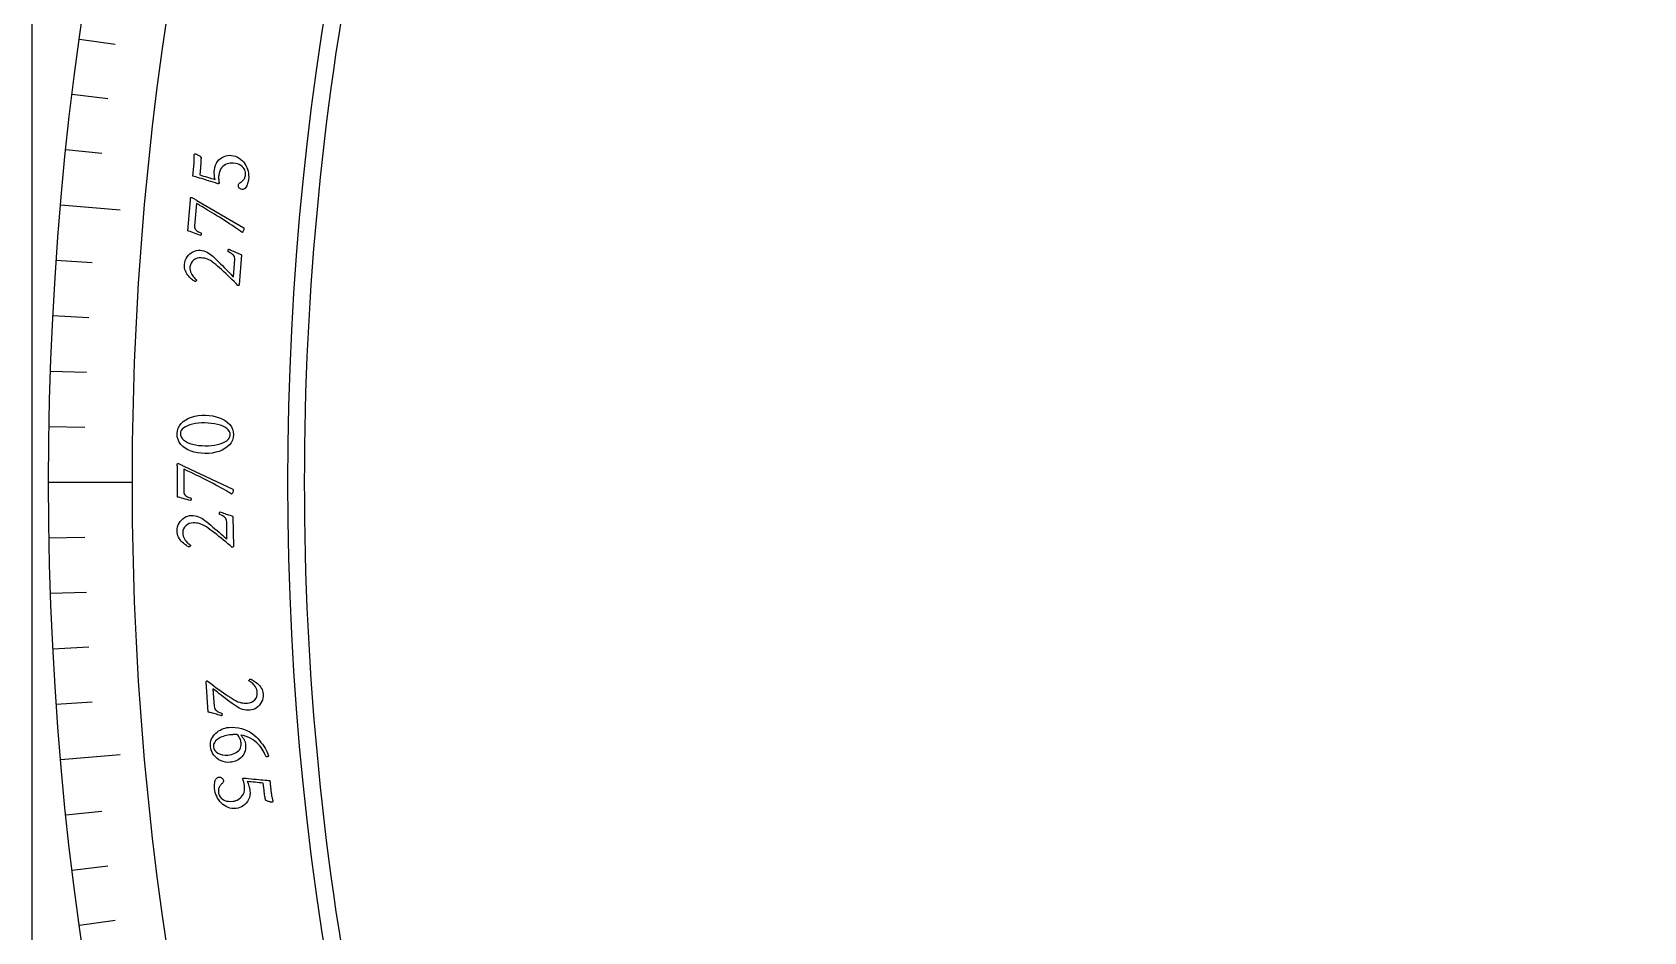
# Model space of a CAD drawing. Header units: millimetres. Extents: x -105 to 105, y -105 to 135.
# Drawn here: x -105 to -52.1, y -14.8 to 14.8 of the extents above; entities that cross this region are included whole.
import ezdxf

# ---------------------------------------------------------------- set-up
doc = ezdxf.new("R2010")
doc.units = ezdxf.units.MM
for name, color, linetype in [('CUT_INNER', 6, 'Continuous'), ('CUT_OUTER', 1, 'Continuous'), ('ENGRAVE', 7, 'Continuous'), ('ENGRAVE_FINE', 8, 'Continuous'), ('TEXT', 5, 'Continuous')]:
    doc.layers.add(name, color=color, linetype=linetype)

msp = doc.modelspace()

# ---------------------------------------------------------------- linework, layer by layer
at = {"layer": 'CUT_INNER'}
msp.add_lwpolyline([(-94.855, 15.2623), (-94.9468, 14.68), (-95.0351, 14.0971), (-95.1198, 13.5137), (-95.201, 12.9298), (-95.2785, 12.3455), (-95.3525, 11.7606), (-95.4228, 11.1753), (-95.4896, 10.5896), (-95.5528, 10.0035), (-95.6124, 9.417), (-95.6684, 8.8302), (-95.7207, 8.243), (-95.7695, 7.6555), (-95.8147, 7.0677), (-95.8562, 6.4797), (-95.8942, 5.8914), (-95.9285, 5.3029), (-95.9593, 4.7142), (-95.9864, 4.1253), (-96.0099, 3.5363), (-96.0298, 2.9471), (-96.0461, 2.3578), (-96.0587, 1.7684), (-96.0678, 1.179), (-96.0732, 0.5895), (-96.075, 0), (-96.0732, -0.5895), (-96.0678, -1.179), (-96.0587, -1.7684), (-96.0461, -2.3578), (-96.0298, -2.9471), (-96.0099, -3.5363), (-95.9864, -4.1253), (-95.9593, -4.7142), (-95.9285, -5.3029), (-95.8942, -5.8914), (-95.8562, -6.4797), (-95.8147, -7.0677), (-95.7695, -7.6555), (-95.7207, -8.243), (-95.6684, -8.8302), (-95.6124, -9.417), (-95.5528, -10.0035), (-95.4896, -10.5896), (-95.4228, -11.1753), (-95.3525, -11.7606), (-95.2785, -12.3455), (-95.201, -12.9298), (-95.1198, -13.5137), (-95.0351, -14.0971), (-94.9468, -14.68), (-94.855, -15.2623)], dxfattribs=at)
at = {"layer": 'CUT_OUTER'}
msp.add_lwpolyline([(105, 28.1347), (105, -28.1347), (76.8653, -76.8653), (28.1347, -105), (-28.1347, -105), (-76.8653, -76.8653), (-105, -28.1347), (-105, 28.1347)], dxfattribs=at)
at = {"layer": 'ENGRAVE'}
for points in [[(-104.067, 9.1047), (-102.111, 8.9336)], [(-104.4645, 0), (-101.7156, 0)], [(-104.067, -9.1047), (-102.111, -8.9336)]]:
    msp.add_lwpolyline(points, dxfattribs=at)
for radius in [104.4645, 101.7156, 96.6105]:
    msp.add_circle((0, 0), radius, dxfattribs=at)
at = {"layer": 'ENGRAVE_FINE'}
for points in [[(-103.4479, 14.5386), (-102.2812, 14.3747)], [(-103.6858, 12.731), (-102.5165, 12.5874)], [(-103.8922, 10.9195), (-102.7206, 10.7964)], [(-104.21, 7.2871), (-103.0348, 7.2049)], [(-104.3213, 5.4672), (-103.1448, 5.4056)], [(-104.4009, 3.6458), (-103.2235, 3.6046)], [(-104.4486, 1.8232), (-103.2707, 1.8026)], [(-104.4486, -1.8232), (-103.2707, -1.8026)], [(-104.4009, -3.6458), (-103.2235, -3.6046)], [(-104.3213, -5.4672), (-103.1448, -5.4056)], [(-104.21, -7.2871), (-103.0348, -7.2049)], [(-103.8922, -10.9195), (-102.7206, -10.7964)], [(-103.6858, -12.731), (-102.5165, -12.5874)], [(-103.4479, -14.5386), (-102.2812, -14.3747)]]:
    msp.add_lwpolyline(points, dxfattribs=at)
at = {"layer": 'TEXT'}
for points in [[(-99.0259, 10.2411), (-99.0126, 10.3226), (-98.9905, 10.3967), (-98.9595, 10.4633), (-98.9196, 10.5224), (-98.8732, 10.5742), (-98.8226, 10.6185), (-98.7677, 10.6555), (-98.7087, 10.6852), (-98.6475, 10.7071), (-98.5863, 10.7208), (-98.525, 10.7263), (-98.4638, 10.7237), (-98.3929, 10.712), (-98.3264, 10.6929), (-98.2642, 10.6663), (-98.2064, 10.6323), (-98.1531, 10.5922), (-98.1047, 10.5476), (-98.0613, 10.4985), (-98.0227, 10.4447), (-97.9892, 10.3874), (-97.9609, 10.3275), (-97.9379, 10.2651), (-97.92, 10.2002), (-97.9075, 10.1339), (-97.9005, 10.0675), (-97.8991, 10.0009), (-97.9031, 9.9342), (-97.9071, 9.905), (-97.9134, 9.8725), (-97.9221, 9.8368), (-97.9331, 9.7978), (-97.9463, 9.7583), (-97.9617, 9.721), (-97.9793, 9.686), (-97.9991, 9.6532), (-98.0056, 9.6472), (-98.0151, 9.6401), (-98.0277, 9.6318), (-98.0434, 9.6223), (-98.0607, 9.6137), (-98.078, 9.6081), (-98.0954, 9.6054), (-98.1129, 9.6056), (-98.1419, 9.6107), (-98.1676, 9.6201), (-98.1898, 9.6338), (-98.2087, 9.6518), (-98.2235, 9.6722), (-98.2334, 9.6936), (-98.2384, 9.7157), (-98.2385, 9.7386), (-98.2329, 9.7659), (-98.222, 9.7896), (-98.2057, 9.8095), (-98.1841, 9.8259), (-98.1604, 9.8405), (-98.1379, 9.8554), (-98.1168, 9.8707), (-98.0968, 9.8862), (-98.0758, 9.9057), (-98.0576, 9.9275), (-98.0424, 9.9515), (-98.03, 9.9779), (-98.0201, 10.0055), (-98.0122, 10.0331), (-98.0063, 10.0607), (-98.0025, 10.0883), (-98.0012, 10.1264), (-98.0052, 10.1653), (-98.0145, 10.205), (-98.029, 10.2453), (-98.0498, 10.2849), (-98.0778, 10.3222), (-98.113, 10.3571), (-98.1555, 10.3896), (-98.2061, 10.4182), (-98.2656, 10.4411), (-98.334, 10.4583), (-98.4113, 10.4698), (-98.4574, 10.4719), (-98.5049, 10.4683), (-98.5539, 10.4592), (-98.6045, 10.4445), (-98.6543, 10.4235), (-98.7012, 10.3952), (-98.7452, 10.3597), (-98.7862, 10.3171), (-98.8219, 10.2662), (-98.8498, 10.2059), (-98.87, 10.1362), (-98.8824, 10.0573), (-98.8841, 10.0317), (-98.8847, 10.0019), (-98.8839, 9.968), (-98.882, 9.9298), (-98.8788, 9.8922), (-98.8745, 9.8601), (-98.8692, 9.8335), (-98.8627, 9.8123), (-98.864, 9.8081), (-98.8668, 9.8042), (-98.8713, 9.8007), (-98.8775, 9.7975), (-98.8844, 9.7949), (-98.8915, 9.7933), (-98.8987, 9.7926), (-98.9059, 9.7929), (-98.9847, 9.817), (-99.0635, 9.8411), (-99.1422, 9.8653), (-99.221, 9.8895), (-99.2984, 9.9133), (-99.3731, 9.9363), (-99.4451, 9.9585), (-99.5144, 9.9799), (-99.5793, 9.9997), (-99.638, 10.0173), (-99.6904, 10.0325), (-99.7366, 10.0455), (-99.6927, 10.4716), (-99.69, 10.5014), (-99.6879, 10.5316), (-99.6865, 10.5623), (-99.6858, 10.5935), (-99.6856, 10.6236), (-99.6859, 10.6511), (-99.6867, 10.676), (-99.6879, 10.6984), (-99.6891, 10.7169), (-99.69, 10.73), (-99.6905, 10.738), (-99.6907, 10.7406), (-99.6857, 10.7473), (-99.6812, 10.7534), (-99.6771, 10.759), (-99.6734, 10.7642), (-99.6696, 10.7683), (-99.6652, 10.7711), (-99.6603, 10.7726), (-99.6548, 10.7726), (-99.6487, 10.7713), (-99.6393, 10.7683), (-99.6266, 10.7637), (-99.6106, 10.7574), (-99.5925, 10.7496), (-99.5736, 10.7407), (-99.554, 10.7305), (-99.5335, 10.7192), (-99.5134, 10.7068), (-99.4949, 10.6937), (-99.4779, 10.6799), (-99.4625, 10.6653), (-99.4629, 10.634), (-99.4636, 10.5997), (-99.4646, 10.5625), (-99.4659, 10.5224), (-99.4679, 10.4789), (-99.471, 10.4319), (-99.4752, 10.3812), (-99.4805, 10.3269), (-99.5053, 10.0848), (-99.4421, 10.0651), (-99.3783, 10.0455), (-99.314, 10.0261), (-99.249, 10.0068), (-99.1847, 9.9876), (-99.1219, 9.9684), (-99.0609, 9.9491), (-99.0015, 9.9299), (-99.0095, 9.9627), (-99.0162, 10), (-99.0215, 10.0418), (-99.0253, 10.0882), (-99.0277, 10.1341), (-99.0286, 10.175), (-99.028, 10.2106), (-99.0259, 10.2411)], [(-99.8189, 9.1271), (-99.8166, 9.1558), (-99.8146, 9.1857), (-99.8132, 9.2168), (-99.8121, 9.249), (-99.8113, 9.2784), (-99.8106, 9.3011), (-99.8099, 9.3171), (-99.8093, 9.3264), (-99.807, 9.334), (-99.8015, 9.3391), (-99.793, 9.3416), (-99.7814, 9.3417), (-99.7655, 9.3385), (-99.7473, 9.3318), (-99.7266, 9.3214), (-99.7034, 9.3075), (-99.6787, 9.2916), (-99.653, 9.2752), (-99.6265, 9.2584), (-99.599, 9.2411), (-98.0602, 8.3446), (-98.0568, 8.3392), (-98.0546, 8.3324), (-98.0536, 8.3243), (-98.0539, 8.3148), (-98.0563, 8.298), (-98.0609, 8.2795), (-98.0677, 8.2594), (-98.0766, 8.2376), (-98.0867, 8.2179), (-98.0967, 8.2041), (-98.1069, 8.1962), (-98.1171, 8.1941), (-98.1725, 8.2363), (-98.2336, 8.2809), (-98.3004, 8.3278), (-98.3728, 8.3771), (-98.4491, 8.428), (-98.5276, 8.4798), (-98.6082, 8.5323), (-98.6909, 8.5856), (-98.7743, 8.6389), (-98.857, 8.691), (-98.9391, 8.742), (-99.0206, 8.792), (-99.0999, 8.8401), (-99.1755, 8.8858), (-99.2474, 8.929), (-99.3157, 8.9697), (-99.3789, 9.0072), (-99.4353, 9.0407), (-99.4852, 9.0704), (-99.5283, 9.0961), (-99.5632, 9.1169), (-99.5881, 9.1317), (-99.603, 9.1406), (-99.608, 9.1436), (-99.6726, 8.4104), (-99.6727, 8.3698), (-99.6658, 8.3338), (-99.6518, 8.3025), (-99.6308, 8.2759), (-99.6024, 8.2519), (-99.5662, 8.2288), (-99.5222, 8.2066), (-99.4704, 8.1853), (-99.463, 8.1813), (-99.458, 8.1738), (-99.4556, 8.1629), (-99.4557, 8.1484), (-99.4565, 8.1434), (-99.4581, 8.1371), (-99.4606, 8.1296), (-99.4639, 8.1208), (-99.4675, 8.1121), (-99.4711, 8.1047), (-99.4745, 8.0986), (-99.4779, 8.0938), (-99.5351, 8.1175), (-99.593, 8.1407), (-99.6514, 8.1634), (-99.7105, 8.1857), (-99.7665, 8.2062), (-99.816, 8.2238), (-99.8589, 8.2384), (-99.8952, 8.2501)], [(-98.5529, 7.6477), (-98.5178, 7.6301), (-98.4802, 7.6119), (-98.4404, 7.5932), (-98.3981, 7.574), (-98.3555, 7.555), (-98.3145, 7.5368), (-98.275, 7.5194), (-98.2372, 7.503), (-98.2031, 7.4883), (-98.1751, 7.4763), (-98.1532, 7.4669), (-98.1373, 7.4602), (-98.2072, 6.4756), (-98.2109, 6.4714), (-98.2155, 6.467), (-98.2211, 6.4625), (-98.2275, 6.4579), (-98.2341, 6.4539), (-98.2401, 6.451), (-98.2455, 6.4495), (-98.2502, 6.4491), (-98.3143, 6.5138), (-98.3799, 6.5793), (-98.4468, 6.6458), (-98.5151, 6.7132), (-98.5839, 6.7803), (-98.6524, 6.8461), (-98.7205, 6.9104), (-98.7884, 6.9733), (-98.8548, 7.0335), (-98.9185, 7.0895), (-98.9796, 7.1413), (-99.038, 7.1889), (-99.0975, 7.2335), (-99.1535, 7.2701), (-99.2061, 7.2984), (-99.2552, 7.3186), (-99.3033, 7.3332), (-99.3527, 7.3447), (-99.4034, 7.3532), (-99.4554, 7.3586), (-99.5261, 7.3582), (-99.5918, 7.346), (-99.6525, 7.3222), (-99.7081, 7.2866), (-99.7551, 7.2416), (-99.7902, 7.1895), (-99.8132, 7.1304), (-99.8242, 7.0643), (-99.825, 7.0082), (-99.8193, 6.9553), (-99.8071, 6.9057), (-99.7884, 6.8594), (-99.7657, 6.8168), (-99.7417, 6.7782), (-99.7163, 6.7436), (-99.6895, 6.713), (-99.6636, 6.6867), (-99.6412, 6.6652), (-99.6221, 6.6483), (-99.6063, 6.6361), (-99.6081, 6.6272), (-99.6123, 6.6183), (-99.6188, 6.6094), (-99.6278, 6.6004), (-99.6373, 6.5926), (-99.6452, 6.5871), (-99.6518, 6.5839), (-99.6569, 6.5831), (-99.672, 6.5905), (-99.6913, 6.6021), (-99.715, 6.6178), (-99.7431, 6.6378), (-99.7735, 6.6618), (-99.8043, 6.6898), (-99.8357, 6.7218), (-99.8675, 6.7577), (-99.8981, 6.7969), (-99.926, 6.8387), (-99.9511, 6.8832), (-99.9734, 6.9303), (-99.9912, 6.9799), (-100.0027, 7.0318), (-100.008, 7.0862), (-100.007, 7.1429), (-99.9978, 7.2107), (-99.9802, 7.2748), (-99.9542, 7.335), (-99.9197, 7.3915), (-99.8788, 7.4428), (-99.8334, 7.4878), (-99.7835, 7.5265), (-99.729, 7.5589), (-99.6717, 7.5838), (-99.6132, 7.6003), (-99.5535, 7.6083), (-99.4926, 7.6078), (-99.4323, 7.6004), (-99.3742, 7.5876), (-99.3183, 7.5694), (-99.2647, 7.5459), (-99.2133, 7.5178), (-99.164, 7.4857), (-99.1168, 7.4498), (-99.0717, 7.41), (-99.0131, 7.354), (-98.9525, 7.2952), (-98.8902, 7.2335), (-98.8259, 7.169), (-98.7618, 7.1041), (-98.6997, 7.041), (-98.6397, 6.9798), (-98.5817, 6.9205), (-98.5275, 6.8651), (-98.4789, 6.8157), (-98.436, 6.7722), (-98.3988, 6.7346), (-98.3584, 7.3009), (-98.3588, 7.3416), (-98.3662, 7.3789), (-98.3807, 7.4129), (-98.4022, 7.4436), (-98.4308, 7.4725), (-98.4667, 7.501), (-98.5097, 7.5292), (-98.5599, 7.5571), (-98.5673, 7.5618), (-98.5723, 7.569), (-98.5749, 7.5786), (-98.575, 7.5906), (-98.5743, 7.5957), (-98.5727, 7.6022), (-98.5702, 7.6101), (-98.5669, 7.6194), (-98.5633, 7.6286), (-98.5597, 7.6365), (-98.5563, 7.6428), (-98.5529, 7.6477)], [(-100.2463, 1.5826), (-100.2368, 1.6811), (-100.2116, 1.7713), (-100.1706, 1.8532), (-100.114, 1.9267), (-100.0443, 1.9916), (-99.9644, 2.0477), (-99.8741, 2.095), (-99.7735, 2.1334), (-99.6654, 2.1628), (-99.5525, 2.183), (-99.4348, 2.194), (-99.3124, 2.1958), (-99.1902, 2.1885), (-99.0732, 2.1721), (-98.9613, 2.1467), (-98.8546, 2.1123), (-98.7556, 2.0694), (-98.6671, 2.0186), (-98.589, 1.9598), (-98.5212, 1.8931), (-98.4667, 1.8189), (-98.4283, 1.7376), (-98.4058, 1.6491), (-98.3994, 1.5535), (-98.4088, 1.4605), (-98.434, 1.3743), (-98.475, 1.2949), (-98.5318, 1.2222), (-98.6016, 1.1569), (-98.6816, 1.0999), (-98.7717, 1.0512), (-98.872, 1.0107), (-98.9798, 0.9791), (-99.0924, 0.9567), (-99.2099, 0.9438), (-99.3323, 0.9403), (-99.4545, 0.946), (-99.5718, 0.961), (-99.684, 0.9852), (-99.7911, 1.0186), (-99.8904, 1.061), (-99.9792, 1.1118), (-100.0573, 1.1711), (-100.1249, 1.239), (-100.1792, 1.3145), (-100.2175, 1.397), (-100.2399, 1.4864), (-100.2463, 1.5826)], [(-100.1404, 1.5958), (-100.1344, 1.5369), (-100.1146, 1.4821), (-100.0809, 1.4314), (-100.0334, 1.3848), (-99.9742, 1.3427), (-99.9056, 1.3056), (-99.8275, 1.2733), (-99.7401, 1.246), (-99.6452, 1.2242), (-99.5452, 1.2082), (-99.44, 1.198), (-99.3295, 1.1937), (-99.2202, 1.1954), (-99.1154, 1.2029), (-99.0151, 1.2164), (-98.9193, 1.2358), (-98.8305, 1.2602), (-98.7509, 1.289), (-98.6806, 1.322), (-98.6196, 1.3594), (-98.5702, 1.4005), (-98.5347, 1.4448), (-98.5131, 1.4925), (-98.5053, 1.5434), (-98.5115, 1.6051), (-98.532, 1.6616), (-98.5669, 1.7128), (-98.6162, 1.7588), (-98.6776, 1.7998), (-98.7485, 1.8356), (-98.829, 1.8663), (-98.9192, 1.892), (-99.0163, 1.9125), (-99.1175, 1.9278), (-99.2229, 1.9378), (-99.3324, 1.9426), (-99.4427, 1.9419), (-99.5473, 1.9354), (-99.6464, 1.923), (-99.7399, 1.9047), (-99.8261, 1.8812), (-99.9032, 1.853), (-99.9712, 1.8201), (-100.03, 1.7826), (-100.0777, 1.741), (-100.1119, 1.696), (-100.1328, 1.6476), (-100.1404, 1.5958)], [(-100.2345, 0.3926), (-100.2347, 0.4214), (-100.2354, 0.4513), (-100.2366, 0.4824), (-100.2384, 0.5146), (-100.2402, 0.5439), (-100.2414, 0.5666), (-100.2422, 0.5826), (-100.2424, 0.5919), (-100.2407, 0.5997), (-100.2357, 0.6053), (-100.2274, 0.6086), (-100.2158, 0.6096), (-100.1998, 0.6078), (-100.181, 0.6027), (-100.1595, 0.5942), (-100.1352, 0.5824), (-100.1092, 0.5687), (-100.0822, 0.5546), (-100.0543, 0.5402), (-100.0254, 0.5253), (-98.4143, -0.2336), (-98.4105, -0.2387), (-98.4077, -0.2453), (-98.406, -0.2533), (-98.4055, -0.2628), (-98.4064, -0.2798), (-98.4094, -0.2986), (-98.4144, -0.3192), (-98.4214, -0.3417), (-98.4296, -0.3622), (-98.4385, -0.3768), (-98.4479, -0.3856), (-98.4579, -0.3886), (-98.5168, -0.3513), (-98.5815, -0.3123), (-98.6521, -0.2713), (-98.7286, -0.2285), (-98.8091, -0.1844), (-98.8917, -0.1398), (-98.9766, -0.0944), (-99.0636, -0.0485), (-99.1513, -0.0028), (-99.2383, 0.042), (-99.3246, 0.0857), (-99.41, 0.1283), (-99.4932, 0.1694), (-99.5725, 0.2083), (-99.648, 0.245), (-99.7195, 0.2796), (-99.7857, 0.3115), (-99.8449, 0.34), (-99.8971, 0.3652), (-99.9424, 0.387), (-99.9789, 0.4047), (-100.005, 0.4173), (-100.0207, 0.4249), (-100.0259, 0.4274), (-100.0263, -0.3087), (-100.0229, -0.3491), (-100.0129, -0.3843), (-99.9962, -0.4143), (-99.973, -0.439), (-99.9426, -0.4604), (-99.9045, -0.4802), (-99.8587, -0.4985), (-99.8052, -0.5153), (-99.7975, -0.5186), (-99.792, -0.5256), (-99.7886, -0.5363), (-99.7874, -0.5507), (-99.7878, -0.5558), (-99.7888, -0.5622), (-99.7906, -0.5699), (-99.7931, -0.5789), (-99.796, -0.5879), (-99.7989, -0.5956), (-99.8018, -0.602), (-99.8047, -0.6071), (-99.8638, -0.5885), (-99.9235, -0.5704), (-99.9837, -0.5528), (-100.0445, -0.5358), (-100.1021, -0.5203), (-100.1529, -0.5071), (-100.1969, -0.4962), (-100.2341, -0.4878)], [(-98.8445, -0.9708), (-98.8079, -0.9853), (-98.7689, -1.0002), (-98.7276, -1.0153), (-98.6838, -1.0308), (-98.6397, -1.046), (-98.5972, -1.0606), (-98.5564, -1.0744), (-98.5173, -1.0875), (-98.4821, -1.0992), (-98.4532, -1.1087), (-98.4305, -1.1161), (-98.4141, -1.1214), (-98.3979, -2.1084), (-98.4012, -2.1129), (-98.4054, -2.1177), (-98.4105, -2.1226), (-98.4166, -2.1278), (-98.4228, -2.1324), (-98.4285, -2.1357), (-98.4337, -2.1377), (-98.4384, -2.1385), (-98.5079, -2.0797), (-98.5789, -2.0201), (-98.6514, -1.9597), (-98.7253, -1.8985), (-98.7997, -1.8376), (-98.8736, -1.7781), (-98.9472, -1.72), (-99.0203, -1.6632), (-99.0917, -1.609), (-99.16, -1.5588), (-99.2253, -1.5126), (-99.2877, -1.4702), (-99.3508, -1.4309), (-99.4098, -1.3994), (-99.4647, -1.3757), (-99.5154, -1.3599), (-99.5645, -1.3496), (-99.6147, -1.3424), (-99.666, -1.3384), (-99.7183, -1.3375), (-99.7887, -1.3441), (-99.8531, -1.3619), (-99.9114, -1.391), (-99.9637, -1.4313), (-100.0067, -1.4802), (-100.0371, -1.5351), (-100.0548, -1.596), (-100.06, -1.6628), (-100.0559, -1.7188), (-100.0456, -1.771), (-100.0292, -1.8193), (-100.0065, -1.8638), (-99.9802, -1.9043), (-99.9529, -1.9407), (-99.9246, -1.9729), (-99.8952, -2.0011), (-99.8672, -2.025), (-99.8429, -2.0445), (-99.8224, -2.0596), (-99.8057, -2.0704), (-99.8067, -2.0794), (-99.81, -2.0886), (-99.8158, -2.0981), (-99.824, -2.1078), (-99.8327, -2.1164), (-99.8402, -2.1226), (-99.8464, -2.1263), (-99.8514, -2.1277), (-99.8671, -2.1216), (-99.8874, -2.1117), (-99.9124, -2.0981), (-99.942, -2.0806), (-99.9744, -2.0593), (-100.0076, -2.0341), (-100.0416, -2.005), (-100.0764, -1.972), (-100.1103, -1.9356), (-100.1417, -1.8964), (-100.1706, -1.8543), (-100.197, -1.8093), (-100.219, -1.7615), (-100.235, -1.7107), (-100.245, -1.6571), (-100.249, -1.6005), (-100.2457, -1.5321), (-100.2338, -1.4668), (-100.2131, -1.4045), (-100.1837, -1.3452), (-100.1474, -1.2905), (-100.1061, -1.2417), (-100.0597, -1.1988), (-100.0083, -1.1618), (-99.9534, -1.132), (-99.8966, -1.1105), (-99.8378, -1.0974), (-99.7771, -1.0925), (-99.7163, -1.0946), (-99.6573, -1.1023), (-99.6001, -1.1155), (-99.5446, -1.1343), (-99.4909, -1.1579), (-99.439, -1.1855), (-99.3889, -1.2171), (-99.3406, -1.2528), (-99.2772, -1.3035), (-99.2118, -1.3568), (-99.1443, -1.4128), (-99.0747, -1.4715), (-99.0052, -1.5306), (-98.9378, -1.588), (-98.8726, -1.6437), (-98.8097, -1.6978), (-98.7509, -1.7482), (-98.6982, -1.7933), (-98.6517, -1.8329), (-98.6113, -1.8671), (-98.6204, -1.2994), (-98.6244, -1.2589), (-98.635, -1.2224), (-98.6524, -1.1897), (-98.6765, -1.161), (-98.7075, -1.1347), (-98.7457, -1.1094), (-98.7911, -1.0851), (-98.8435, -1.0618), (-98.8513, -1.0576), (-98.8569, -1.0509), (-98.8603, -1.0416), (-98.8615, -1.0297), (-98.8612, -1.0246), (-98.8601, -1.0179), (-98.8584, -1.0099), (-98.8559, -1.0003), (-98.8531, -0.9907), (-98.8502, -0.9826), (-98.8474, -0.976), (-98.8445, -0.9708)], [(-98.7872, -7.6659), (-98.8246, -7.6539), (-98.8645, -7.6416), (-98.9068, -7.6292), (-98.9515, -7.6166), (-98.9965, -7.6042), (-99.0399, -7.5924), (-99.0815, -7.5811), (-99.1214, -7.5705), (-99.1573, -7.5611), (-99.1868, -7.5533), (-99.2099, -7.5473), (-99.2266, -7.543), (-99.2973, -6.5475), (-99.2942, -6.5427), (-99.2902, -6.5378), (-99.2853, -6.5325), (-99.2795, -6.5271), (-99.2735, -6.5221), (-99.2679, -6.5185), (-99.2628, -6.5163), (-99.2582, -6.5153), (-99.1861, -6.5715), (-99.1124, -6.6283), (-99.0372, -6.6857), (-98.9604, -6.7435), (-98.8831, -6.8009), (-98.8062, -6.8567), (-98.7297, -6.911), (-98.6537, -6.9638), (-98.5795, -7.0139), (-98.5085, -7.0601), (-98.4407, -7.1024), (-98.376, -7.1408), (-98.3107, -7.1761), (-98.25, -7.2038), (-98.1938, -7.224), (-98.1423, -7.2366), (-98.0926, -7.2438), (-98.0421, -7.2478), (-97.9907, -7.2487), (-97.9384, -7.2464), (-97.8685, -7.2356), (-97.8053, -7.2143), (-97.7488, -7.1823), (-97.6989, -7.1397), (-97.6588, -7.0894), (-97.6315, -7.034), (-97.6171, -6.9735), (-97.6155, -6.908), (-97.6224, -6.8535), (-97.6353, -6.8031), (-97.6542, -6.7568), (-97.679, -6.7145), (-97.7072, -6.6762), (-97.7362, -6.6419), (-97.766, -6.6117), (-97.7967, -6.5855), (-97.8258, -6.5634), (-97.8509, -6.5454), (-97.8721, -6.5315), (-97.8893, -6.5217), (-97.8887, -6.5128), (-97.8857, -6.5036), (-97.8803, -6.4941), (-97.8726, -6.4842), (-97.8643, -6.4753), (-97.8571, -6.4689), (-97.851, -6.465), (-97.846, -6.4634), (-97.8302, -6.4687), (-97.8094, -6.4774), (-97.7839, -6.4897), (-97.7535, -6.5054), (-97.7202, -6.5248), (-97.6859, -6.5479), (-97.6506, -6.5747), (-97.6143, -6.6052), (-97.5788, -6.6391), (-97.5455, -6.6758), (-97.5147, -6.7154), (-97.4862, -6.7579), (-97.4617, -6.8033), (-97.4432, -6.8519), (-97.4304, -6.9035), (-97.4235, -6.9583), (-97.423, -7.025), (-97.4313, -7.0893), (-97.4484, -7.1511), (-97.4743, -7.2106), (-97.5073, -7.2661), (-97.5456, -7.3163), (-97.5893, -7.361), (-97.6383, -7.4004), (-97.6912, -7.4331), (-97.7466, -7.4579), (-97.8044, -7.4746), (-97.8646, -7.4833), (-97.9254, -7.4852), (-97.9848, -7.4815), (-98.0427, -7.4722), (-98.0993, -7.4573), (-98.1543, -7.4375), (-98.2079, -7.4135), (-98.2599, -7.3854), (-98.3103, -7.3531), (-98.3766, -7.3068), (-98.4451, -7.2578), (-98.5158, -7.2061), (-98.5887, -7.1518), (-98.6615, -7.0969), (-98.7319, -7.0433), (-98.8, -6.9912), (-98.8658, -6.9405), (-98.9272, -6.893), (-98.9821, -6.8505), (-99.0306, -6.8131), (-99.0726, -6.7807), (-99.032, -7.3509), (-99.0256, -7.3913), (-99.0126, -7.4274), (-98.9932, -7.4591), (-98.9673, -7.4864), (-98.9347, -7.5108), (-98.8949, -7.5337), (-98.8481, -7.5551), (-98.7942, -7.575), (-98.7862, -7.5786), (-98.7802, -7.585), (-98.7762, -7.5941), (-98.7741, -7.6059), (-98.7741, -7.6111), (-98.7747, -7.6177), (-98.7759, -7.6259), (-98.7777, -7.6357), (-98.7799, -7.6454), (-98.7822, -7.6537), (-98.7846, -7.6605), (-98.7872, -7.6659)], [(-98.0009, -8.6209), (-97.9981, -8.6923), (-98.0027, -8.7584), (-98.0148, -8.8191), (-98.0343, -8.8745), (-98.0597, -8.9248), (-98.0893, -8.9704), (-98.1233, -9.0114), (-98.1615, -9.0475), (-98.2026, -9.0793), (-98.2452, -9.1071), (-98.2893, -9.1307), (-98.3349, -9.1503), (-98.3801, -9.1661), (-98.4233, -9.1784), (-98.4644, -9.1873), (-98.5035, -9.1926), (-98.5815, -9.1949), (-98.6577, -9.1874), (-98.732, -9.1698), (-98.8045, -9.1423), (-98.8731, -9.1061), (-98.9357, -9.0626), (-98.9923, -9.0119), (-99.0429, -8.9539), (-99.0855, -8.8897), (-99.1179, -8.8203), (-99.1403, -8.7456), (-99.1526, -8.6658), (-99.1545, -8.6024), (-99.149, -8.5414), (-99.136, -8.483), (-99.1157, -8.4271), (-99.0891, -8.3742), (-99.0576, -8.3248), (-99.0212, -8.2789), (-98.9799, -8.2366), (-98.9346, -8.198), (-98.8862, -8.1634), (-98.8346, -8.1329), (-98.78, -8.1063), (-98.7237, -8.0843), (-98.6672, -8.0672), (-98.6104, -8.0551), (-98.5535, -8.048), (-98.4448, -8.0435), (-98.3384, -8.048), (-98.2342, -8.0615), (-98.1321, -8.0839), (-98.034, -8.115), (-97.9414, -8.1545), (-97.8543, -8.2025), (-97.7728, -8.2588), (-97.7138, -8.3069), (-97.6567, -8.3588), (-97.6014, -8.4147), (-97.548, -8.4746), (-97.497, -8.5368), (-97.4493, -8.6), (-97.4047, -8.6642), (-97.3633, -8.7293), (-97.326, -8.7939), (-97.2936, -8.8566), (-97.2661, -8.9173), (-97.2436, -8.976), (-97.2448, -8.9854), (-97.2505, -8.9934), (-97.2605, -9), (-97.2748, -9.0051), (-97.2902, -9.0091), (-97.3033, -9.0121), (-97.3141, -9.0142), (-97.3225, -9.0154), (-97.3429, -8.9705), (-97.3664, -8.9229), (-97.3932, -8.8724), (-97.4231, -8.8192), (-97.4567, -8.7645), (-97.4948, -8.7101), (-97.5372, -8.6558), (-97.584, -8.6017), (-97.6357, -8.5493), (-97.6927, -8.5003), (-97.7552, -8.4546), (-97.8231, -8.4122), (-97.8969, -8.3745), (-97.9775, -8.3427), (-98.0647, -8.317), (-98.1585, -8.2973), (-98.1262, -8.3338), (-98.0972, -8.3727), (-98.0715, -8.4141), (-98.049, -8.458), (-98.0304, -8.502), (-98.0162, -8.5438), (-98.0063, -8.5834), (-98.0009, -8.6209)], [(-98.2863, -8.2846), (-98.3101, -8.2838), (-98.3343, -8.2835), (-98.3588, -8.2835), (-98.3836, -8.284), (-98.4086, -8.2848), (-98.4336, -8.286), (-98.4585, -8.2875), (-98.4834, -8.2894), (-98.5321, -8.2948), (-98.5817, -8.3028), (-98.6322, -8.3135), (-98.6836, -8.3269), (-98.7343, -8.3429), (-98.783, -8.3615), (-98.8297, -8.3827), (-98.8743, -8.4065), (-98.9156, -8.4329), (-98.9525, -8.4616), (-98.9849, -8.4928), (-99.0129, -8.5263), (-99.0349, -8.5621), (-99.0496, -8.5998), (-99.0569, -8.6395), (-99.0569, -8.6812), (-99.043, -8.7464), (-99.0136, -8.804), (-98.9686, -8.8538), (-98.9081, -8.8959), (-98.8363, -8.9282), (-98.7574, -8.9488), (-98.6714, -8.9576), (-98.5784, -8.9547), (-98.5183, -8.9469), (-98.4608, -8.9348), (-98.4059, -8.9183), (-98.3536, -8.8975), (-98.3054, -8.8721), (-98.2628, -8.8419), (-98.2258, -8.8069), (-98.1943, -8.7671), (-98.17, -8.7221), (-98.1542, -8.6718), (-98.1469, -8.6159), (-98.1482, -8.5546), (-98.1522, -8.5233), (-98.1586, -8.4906), (-98.1675, -8.4564), (-98.179, -8.4208), (-98.1952, -8.385), (-98.2185, -8.3504), (-98.2489, -8.3169), (-98.2863, -8.2846)], [(-97.8575, -10.1203), (-97.8538, -10.2018), (-97.8602, -10.278), (-97.8767, -10.3488), (-97.9034, -10.4143), (-97.9379, -10.4741), (-97.978, -10.5278), (-98.0238, -10.5753), (-98.0751, -10.6166), (-98.1302, -10.6509), (-98.1871, -10.6773), (-98.2457, -10.6959), (-98.3061, -10.7065), (-98.3778, -10.7104), (-98.4468, -10.706), (-98.5133, -10.6933), (-98.5771, -10.6724), (-98.6377, -10.6445), (-98.6945, -10.6111), (-98.7474, -10.5719), (-98.7965, -10.5271), (-98.8414, -10.4777), (-98.8816, -10.4246), (-98.9172, -10.3678), (-98.9481, -10.3073), (-98.9741, -10.2443), (-98.9945, -10.18), (-99.0096, -10.1144), (-99.0191, -10.0474), (-99.0211, -10.0177), (-99.0215, -9.9842), (-99.0201, -9.9471), (-99.0171, -9.9063), (-99.012, -9.8645), (-99.0043, -9.8245), (-98.9939, -9.7863), (-98.981, -9.7499), (-98.9758, -9.7427), (-98.9678, -9.7338), (-98.9571, -9.7231), (-98.9436, -9.7106), (-98.9283, -9.6988), (-98.9124, -9.6898), (-98.8959, -9.6837), (-98.8786, -9.6806), (-98.8492, -9.68), (-98.8222, -9.6843), (-98.7977, -9.6935), (-98.7757, -9.7075), (-98.7572, -9.7248), (-98.7433, -9.7439), (-98.7341, -9.7647), (-98.7294, -9.7872), (-98.7295, -9.8153), (-98.7356, -9.8407), (-98.7476, -9.8637), (-98.7655, -9.8841), (-98.7859, -9.9032), (-98.8049, -9.9224), (-98.8226, -9.9417), (-98.839, -9.961), (-98.8557, -9.9845), (-98.8691, -10.0096), (-98.8792, -10.0365), (-98.886, -10.0651), (-98.8901, -10.0943), (-98.8922, -10.1231), (-98.8924, -10.1516), (-98.8905, -10.1797), (-98.8839, -10.2176), (-98.872, -10.2552), (-98.8547, -10.2925), (-98.8322, -10.3293), (-98.8036, -10.364), (-98.7685, -10.3949), (-98.7267, -10.4218), (-98.6783, -10.4449), (-98.6228, -10.4624), (-98.5598, -10.4723), (-98.4893, -10.4748), (-98.4113, -10.4698), (-98.3659, -10.4622), (-98.3202, -10.4487), (-98.2741, -10.4295), (-98.2278, -10.4046), (-98.1834, -10.3737), (-98.1434, -10.3364), (-98.1078, -10.2929), (-98.0765, -10.243), (-98.052, -10.1862), (-98.037, -10.122), (-98.0314, -10.0503), (-98.0351, -9.9711), (-98.0385, -9.9459), (-98.0439, -9.9169), (-98.0514, -9.884), (-98.0609, -9.8473), (-98.0714, -9.8115), (-98.0819, -9.7811), (-98.0924, -9.7562), (-98.1029, -9.7369), (-98.1025, -9.7325), (-98.1005, -9.7282), (-98.0967, -9.7239), (-98.0914, -9.7196), (-98.085, -9.7157), (-98.0784, -9.7128), (-98.0715, -9.7107), (-98.0643, -9.7096), (-97.9824, -9.7176), (-97.9004, -9.7256), (-97.8185, -9.7336), (-97.7365, -9.7415), (-97.656, -9.7493), (-97.5782, -9.7568), (-97.5033, -9.764), (-97.4311, -9.7709), (-97.3636, -9.7772), (-97.3026, -9.7825), (-97.2483, -9.7868), (-97.2004, -9.7901), (-97.1577, -10.2053), (-97.1543, -10.2343), (-97.1501, -10.2635), (-97.1451, -10.2931), (-97.1394, -10.3229), (-97.1333, -10.3515), (-97.1273, -10.3777), (-97.1213, -10.4013), (-97.1155, -10.4223), (-97.1104, -10.4396), (-97.1067, -10.452), (-97.1046, -10.4594), (-97.1038, -10.4619), (-97.1073, -10.4693), (-97.1104, -10.4761), (-97.1133, -10.4823), (-97.1158, -10.488), (-97.1186, -10.4927), (-97.1223, -10.4963), (-97.1268, -10.4987), (-97.1322, -10.4999), (-97.1384, -10.5), (-97.1482, -10.4991), (-97.1616, -10.4974), (-97.1786, -10.4947), (-97.1979, -10.4912), (-97.2182, -10.4866), (-97.2396, -10.4811), (-97.262, -10.4745), (-97.2842, -10.467), (-97.305, -10.4584), (-97.3245, -10.4487), (-97.3427, -10.438), (-97.3489, -10.4079), (-97.3553, -10.375), (-97.3621, -10.3392), (-97.3691, -10.3005), (-97.3761, -10.2585), (-97.3828, -10.2129), (-97.3891, -10.1635), (-97.395, -10.1104), (-97.4193, -9.8734), (-97.4851, -9.867), (-97.5515, -9.8609), (-97.6184, -9.8549), (-97.6859, -9.8492), (-97.7528, -9.8434), (-97.8181, -9.8372), (-97.8817, -9.8307), (-97.9437, -9.8238), (-97.9294, -9.854), (-97.9154, -9.8889), (-97.9019, -9.9283), (-97.8889, -9.9724), (-97.8773, -10.0164), (-97.8682, -10.0557), (-97.8616, -10.0904), (-97.8575, -10.1203)]]:
    msp.add_lwpolyline(points, close=True, dxfattribs=at)

doc.saveas('drawing.dxf')
